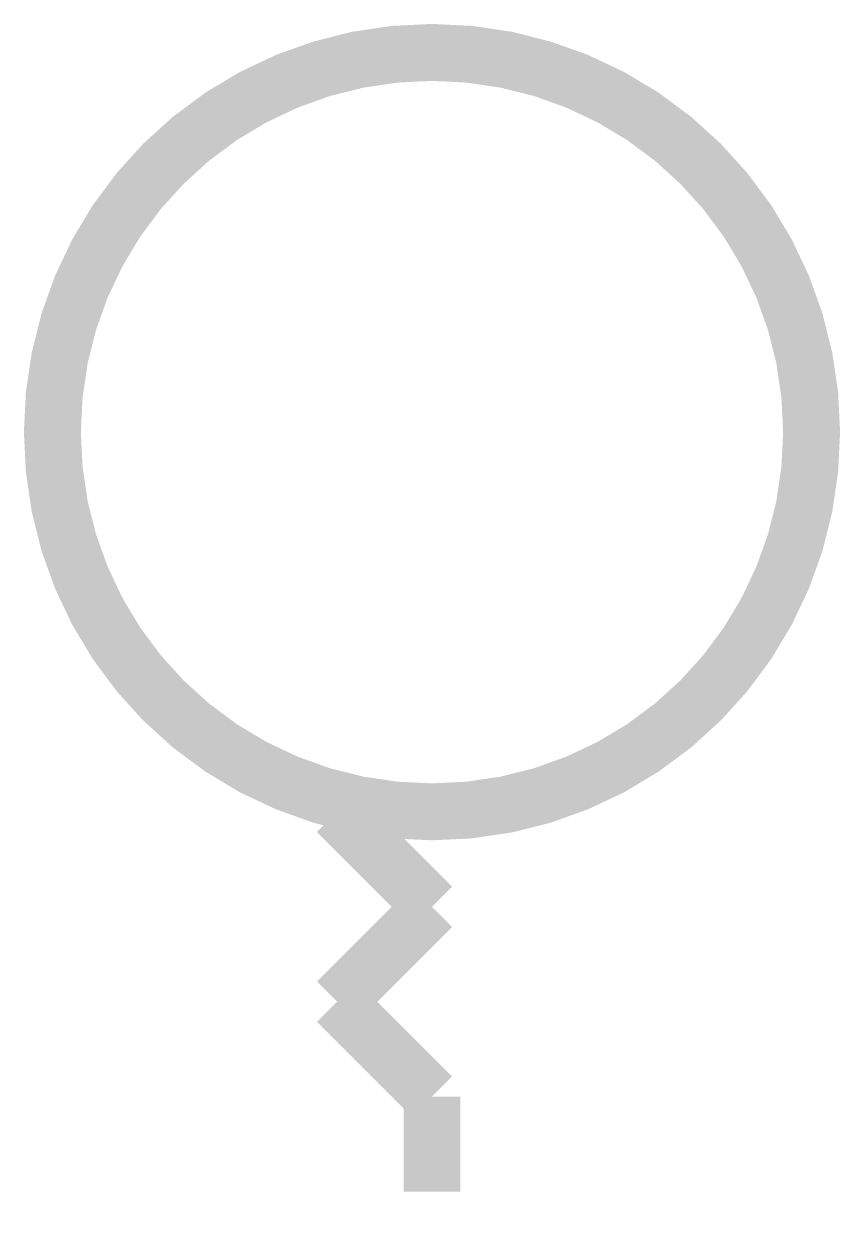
# Model space of a CAD drawing. Extents: x 5.85 to 10.15, y 0.85 to 7.15.
import ezdxf

# ---------------------------------------------------------------- set-up
doc = ezdxf.new("R2010")
doc.units = 0
doc.header["$MEASUREMENT"] = 0
doc.layers.get('0').update_dxf_attribs({"linetype": 'CONTINUOUS'})

msp = doc.modelspace()

# ---------------------------------------------------------------- linework, layer by layer
at = {"const_width": 0.3}
msp.add_lwpolyline([(8, 3, 1), (8, 7, 1), (8, 3, 1)], format="xyb", dxfattribs=at)
for points in [[(7.5, 3), (8, 2.5)], [(8, 2.5), (7.5, 2)], [(7.5, 2), (8, 1.5)], [(8, 1.5), (8, 1)]]:
    msp.add_lwpolyline(points, dxfattribs=at)

doc.saveas('drawing.dxf')
